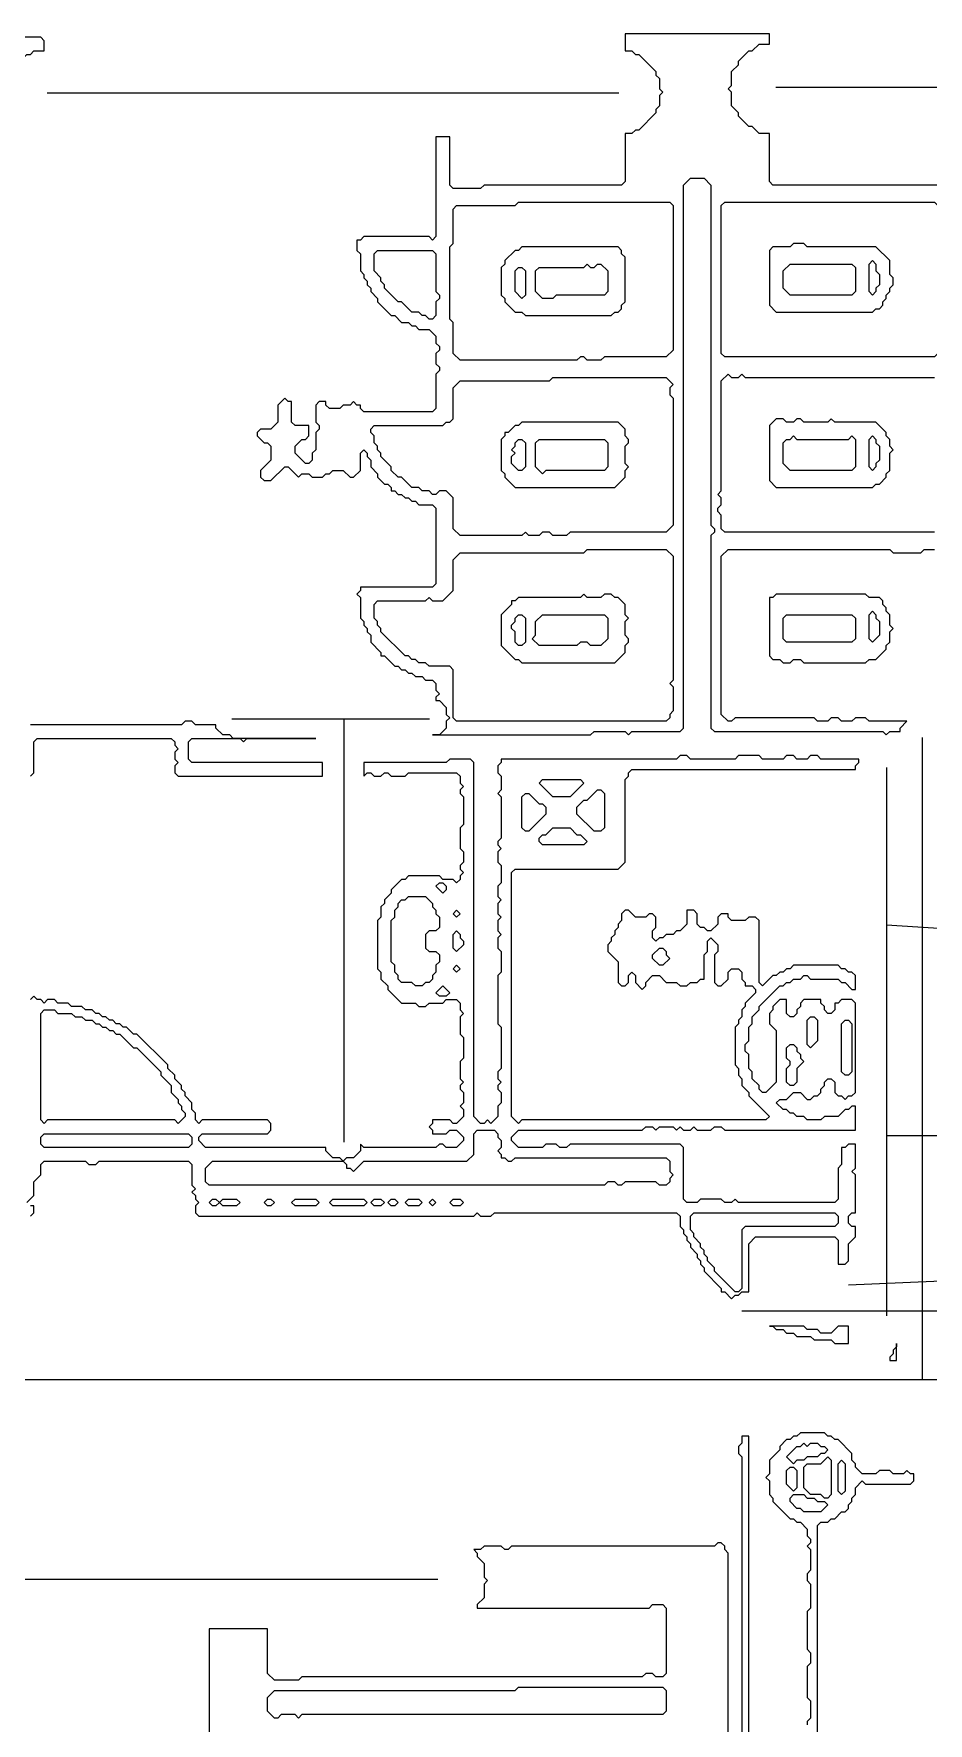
# Model space of a CAD drawing. Header units: millimetres. Extents: x 4 to 412, y 4 to 290.
# Drawn here: x 134.25 to 157.04, y 181.76 to 224.8 of the extents above; entities that cross this region are included whole.
import ezdxf

# ---------------------------------------------------------------- set-up
doc = ezdxf.new("R2010")
doc.units = ezdxf.units.MM
for name, color, linetype, lineweight in [('TRACE_CURVE', 6, 'Continuous', 0), ('TRACE_STRAIGHT', 5, 'Continuous', 0), ('TRACE_TEXT_SYMBOL', 6, 'Continuous', 0)]:
    doc.layers.add(name, color=color, linetype=linetype, lineweight=lineweight)

msp = doc.modelspace()

# ---------------------------------------------------------------- linework, layer by layer
at = {"layer": 'TRACE_CURVE', "color": 6}
for points in [[(133.376, 222.701), (133.726, 222.701), (133.638, 222.789), (133.638, 222.877), (133.551, 222.964), (133.551, 223.227), (133.463, 223.315), (133.551, 223.402), (133.551, 223.665), (133.638, 223.752), (133.638, 223.84), (134.076, 224.278), (134.164, 224.278), (134.251, 224.365), (134.514, 224.365), (134.514, 224.628), (134.427, 224.716), (132.325, 224.716), (132.237, 224.803), (132.15, 224.803), (132.062, 224.716), (129.698, 224.716), (129.61, 224.803), (119.627, 224.803)], [(149.314, 224.803), (149.314, 224.365), (149.489, 224.365), (149.577, 224.278), (149.665, 224.278), (150.102, 223.84), (150.102, 223.752), (150.19, 223.665), (150.19, 223.402), (150.278, 223.315), (150.19, 223.227), (150.19, 222.964), (150.102, 222.877), (150.102, 222.789), (149.665, 222.351), (149.577, 222.351), (149.489, 222.264), (149.314, 222.264), (149.314, 221.038), (149.227, 220.95), (145.724, 220.95), (145.636, 220.862), (144.935, 220.862), (144.848, 220.95), (144.848, 222.176), (144.498, 222.176), (144.498, 219.636), (144.41, 219.549), (144.322, 219.636), (142.659, 219.636), (142.571, 219.549), (142.483, 219.549), (142.483, 219.286), (142.571, 219.199), (142.571, 218.761), (142.659, 218.673), (142.659, 218.585), (142.746, 218.498), (142.746, 218.41), (142.834, 218.323), (142.834, 218.235), (143.009, 218.06), (143.009, 217.972), (143.359, 217.622), (143.447, 217.622), (143.622, 217.447), (143.797, 217.447), (143.885, 217.359), (143.972, 217.359), (144.06, 217.272), (144.322, 217.272), (144.498, 217.097), (144.498, 216.922), (144.585, 216.834), (144.585, 216.746), (144.498, 216.659), (144.498, 216.396), (144.585, 216.309), (144.585, 216.221), (144.498, 216.133), (144.498, 215.258), (144.41, 215.17), (142.659, 215.17), (142.571, 215.258)], [(152.029, 222.964), (152.029, 223.315), (151.941, 223.402), (152.029, 223.49), (152.029, 223.84), (152.204, 224.015), (152.204, 224.103), (152.467, 224.365), (152.554, 224.365), (152.73, 224.541), (152.992, 224.541), (152.992, 224.803), (149.314, 224.803)], [(157.371, 220.95), (153.08, 220.95), (152.992, 221.038), (152.992, 222.264), (152.73, 222.264), (152.554, 222.439), (152.467, 222.439), (152.204, 222.701), (152.204, 222.789), (152.029, 222.964)], [(150.715, 207.026), (150.803, 207.113), (150.803, 220.95), (150.978, 221.125), (151.328, 221.125), (151.504, 220.95), (151.504, 212.28), (151.591, 212.193), (151.591, 212.105), (151.504, 212.017), (151.504, 207.113), (151.591, 207.026), (155.882, 207.026), (155.97, 206.938), (156.057, 207.026), (156.32, 207.026), (156.32, 207.113), (156.495, 207.288), (155.532, 207.288), (155.444, 207.376), (155.182, 207.376), (155.094, 207.288), (154.831, 207.288), (154.744, 207.376), (154.569, 207.376), (154.481, 207.288), (154.218, 207.288), (154.131, 207.376), (152.117, 207.376), (152.029, 207.288), (151.941, 207.288), (151.766, 207.464), (151.766, 211.492), (151.941, 211.667), (156.057, 211.667), (156.145, 211.58), (156.846, 211.58), (156.933, 211.667), (157.196, 211.667)], [(157.196, 212.105), (151.854, 212.105), (151.766, 212.193), (151.766, 212.543), (151.679, 212.63), (151.679, 212.718), (151.766, 212.806), (151.766, 212.981), (151.679, 213.068), (151.766, 213.156), (151.766, 215.958), (151.941, 216.133), (152.029, 216.046), (152.204, 216.046), (152.292, 216.133), (152.379, 216.046), (157.196, 216.046)], [(142.571, 215.258), (142.571, 215.345), (142.483, 215.345), (142.396, 215.433), (142.308, 215.345), (142.133, 215.345), (142.046, 215.258), (141.783, 215.258), (141.695, 215.345), (141.695, 215.433), (141.52, 215.433), (141.433, 215.345), (141.433, 214.907), (141.52, 214.82), (141.52, 214.732), (141.433, 214.645), (141.433, 214.207), (141.345, 214.119), (141.345, 213.944), (141.257, 213.856), (141.17, 213.856), (140.907, 214.119), (140.907, 214.294), (141.082, 214.47), (141.17, 214.47), (141.257, 214.557), (141.257, 214.82), (140.907, 214.82), (140.82, 214.907), (140.82, 215.433), (140.732, 215.433), (140.644, 215.52), (140.469, 215.345), (140.469, 214.907), (140.294, 214.732), (140.031, 214.732), (139.944, 214.645), (139.944, 214.557), (140.119, 214.382), (140.206, 214.382), (140.294, 214.294), (140.294, 213.944), (140.031, 213.681), (140.031, 213.506), (140.119, 213.419), (140.294, 213.419), (140.644, 213.769), (140.732, 213.769), (140.995, 213.506), (141.082, 213.594), (141.257, 213.594), (141.345, 213.506), (141.608, 213.506), (141.695, 213.594), (141.783, 213.594), (141.87, 213.681), (142.133, 213.681), (142.308, 213.506), (142.396, 213.506), (142.571, 213.681), (142.571, 214.119), (142.659, 214.207), (142.746, 214.119), (142.746, 214.032)], [(142.746, 214.032), (142.834, 213.944), (142.834, 213.769), (143.009, 213.594), (143.009, 213.506), (143.184, 213.331), (143.272, 213.331), (143.359, 213.243), (143.359, 213.156), (143.447, 213.156), (143.534, 213.068), (143.622, 213.068), (143.709, 212.981), (143.797, 212.981), (143.885, 212.893), (143.972, 212.893), (144.06, 212.806), (144.41, 212.806), (144.498, 212.718), (144.498, 210.791), (144.41, 210.704), (142.571, 210.704), (142.571, 210.616), (142.483, 210.529), (142.571, 210.441), (142.571, 209.916), (142.659, 209.828), (142.659, 209.74), (142.746, 209.653), (142.746, 209.565), (142.834, 209.478), (142.834, 209.303), (143.096, 209.04), (143.096, 208.952), (143.184, 208.952), (143.447, 208.69), (143.534, 208.69), (143.622, 208.602), (143.709, 208.602), (143.797, 208.514), (143.885, 208.514), (143.972, 208.427), (144.147, 208.427), (144.235, 208.339), (144.41, 208.339), (144.498, 208.252), (144.498, 208.077), (144.585, 207.989), (144.498, 207.901), (144.498, 207.814), (144.585, 207.814), (144.76, 207.639), (144.76, 207.464), (144.848, 207.376), (144.76, 207.288), (144.76, 207.113), (144.585, 206.938), (144.41, 206.938), (148.438, 206.938), (148.526, 207.026), (149.314, 207.026), (149.402, 206.938), (149.489, 207.026), (150.715, 207.026)], [(134.164, 205.887), (134.251, 205.975), (134.251, 206.763), (134.339, 206.851), (137.754, 206.851), (137.842, 206.763), (137.842, 206.675), (137.93, 206.588), (137.842, 206.5), (137.842, 206.325), (137.93, 206.238), (137.842, 206.15), (137.842, 205.975), (137.93, 205.887), (141.608, 205.887), (141.608, 206.238), (138.28, 206.238), (138.192, 206.325), (138.192, 206.763), (138.28, 206.851), (139.506, 206.851), (139.593, 206.763), (139.681, 206.851), (141.433, 206.851), (139.331, 206.851), (139.243, 206.938), (139.068, 206.938), (138.893, 207.113), (138.893, 207.201), (138.367, 207.201), (138.28, 207.288), (138.105, 207.288), (138.017, 207.201), (134.164, 207.201)], [(152.73, 206.413), (152.204, 206.413), (152.117, 206.325), (150.978, 206.325), (150.891, 206.413), (150.715, 206.413), (150.628, 206.325), (146.162, 206.325), (146.162, 206.238), (146.074, 206.15), (146.074, 205.975), (146.162, 205.887), (146.162, 205.537), (146.074, 205.449), (146.162, 205.362), (146.162, 204.311), (146.074, 204.223), (146.074, 204.136), (146.162, 204.048), (146.074, 203.961), (146.074, 203.698), (146.162, 203.61), (146.162, 203.172), (146.074, 203.085), (146.074, 202.822), (146.162, 202.735), (146.074, 202.647), (146.074, 202.384), (146.162, 202.297), (146.074, 202.209), (146.074, 201.946), (146.162, 201.859), (146.074, 201.771), (146.074, 201.509), (146.162, 201.421), (146.162, 200.895), (146.074, 200.808), (146.074, 199.582), (146.162, 199.494), (146.162, 198.443), (146.074, 198.356), (146.074, 198.181), (146.162, 198.093), (146.074, 198.006), (146.074, 197.918), (146.162, 197.83), (146.162, 197.568), (146.074, 197.48), (146.074, 197.217), (145.899, 197.042), (145.811, 197.13), (145.724, 197.042), (145.636, 197.042), (145.461, 197.217), (145.461, 206.238), (145.373, 206.325), (144.848, 206.325), (144.76, 206.238), (142.659, 206.238), (142.659, 205.887), (142.746, 205.975), (142.834, 205.975), (142.921, 205.887), (143.096, 205.887)], [(151.241, 200.72), (151.328, 200.72), (151.328, 201.333), (151.416, 201.421), (151.416, 201.684), (151.504, 201.771), (151.679, 201.596), (151.679, 201.421), (151.591, 201.333), (151.591, 200.633), (151.679, 200.545), (151.766, 200.545), (151.941, 200.72), (151.941, 200.895), (152.029, 200.983), (152.204, 200.983), (152.292, 200.895), (152.292, 200.72), (152.379, 200.633), (152.379, 200.545), (152.554, 200.545), (152.642, 200.458), (152.642, 200.37), (152.379, 200.107), (152.379, 200.02), (152.292, 199.932), (152.292, 199.757), (152.204, 199.669), (152.204, 199.582), (152.117, 199.494), (152.117, 198.531), (152.204, 198.443), (152.204, 198.268), (152.292, 198.181), (152.292, 198.006), (152.467, 197.83), (152.467, 197.743), (152.992, 197.217), (152.905, 197.13), (146.687, 197.13), (146.599, 197.042), (146.424, 197.217), (146.424, 203.435), (146.512, 203.523), (149.139, 203.523), (149.314, 203.698), (149.314, 205.8), (149.402, 205.887), (149.402, 205.975), (149.489, 206.062), (155.182, 206.062), (155.182, 206.15), (155.269, 206.238), (155.269, 206.325), (154.306, 206.325), (154.218, 206.413), (154.043, 206.413), (153.956, 206.325), (153.693, 206.325), (153.605, 206.413), (153.43, 206.413), (153.343, 206.325), (152.817, 206.325), (152.73, 206.413)], [(143.096, 205.887), (143.184, 205.975), (143.272, 205.975), (143.359, 205.887), (143.709, 205.887), (143.797, 205.975), (145.023, 205.975), (145.111, 205.887), (145.111, 205.712), (145.198, 205.624), (145.111, 205.537), (145.111, 205.449), (145.198, 205.362), (145.198, 204.661), (145.111, 204.574), (145.111, 204.048), (145.198, 203.961), (145.198, 203.698), (145.111, 203.61), (145.111, 203.523), (145.198, 203.435), (145.111, 203.348), (145.111, 203.26), (145.023, 203.172), (144.935, 203.26), (144.673, 203.26), (144.585, 203.348), (143.797, 203.348), (143.709, 203.26), (143.622, 203.26), (143.359, 202.997), (143.359, 202.91), (143.184, 202.735), (143.184, 202.647), (143.096, 202.559), (143.096, 202.297), (143.009, 202.209), (143.009, 200.983), (143.096, 200.895), (143.096, 200.72), (143.272, 200.545), (143.272, 200.458), (143.622, 200.107), (143.972, 200.107), (144.06, 200.02), (144.235, 200.02), (144.322, 200.107), (144.673, 200.107), (144.76, 200.195), (145.023, 200.195), (145.111, 200.107), (145.111, 199.932), (145.198, 199.845), (145.111, 199.757), (145.111, 199.319), (145.198, 199.232), (145.198, 198.706), (145.111, 198.619), (145.111, 198.181), (145.198, 198.093), (145.111, 198.006), (145.111, 197.918), (145.198, 197.83), (145.198, 197.568)], [(152.379, 202.209), (152.029, 202.209), (151.941, 202.297), (151.941, 202.384), (151.766, 202.384), (151.679, 202.297), (151.679, 202.122), (151.504, 201.946), (151.416, 201.946), (151.328, 202.034), (151.241, 202.034), (151.153, 202.122), (151.153, 202.384), (151.066, 202.472), (150.891, 202.472), (150.891, 202.122), (150.715, 201.946), (150.628, 201.946), (150.54, 201.859), (150.365, 201.859), (150.278, 201.771), (150.19, 201.771), (150.102, 201.684), (150.015, 201.771), (150.015, 201.946), (150.102, 202.034), (150.102, 202.297), (150.015, 202.384), (149.927, 202.384), (149.84, 202.297), (149.577, 202.297), (149.402, 202.472), (149.314, 202.472), (149.227, 202.384), (149.227, 202.209), (149.139, 202.122), (149.139, 202.034), (149.051, 201.946), (149.051, 201.859), (148.964, 201.771), (148.964, 201.684), (148.876, 201.596), (148.876, 201.421), (149.139, 201.158), (149.139, 200.633), (149.227, 200.545), (149.314, 200.545), (149.402, 200.633), (149.402, 200.808), (149.489, 200.895), (149.577, 200.808), (149.577, 200.633), (149.752, 200.458), (149.84, 200.545), (149.84, 200.633), (150.015, 200.808), (150.19, 200.808), (150.365, 200.633), (150.628, 200.633), (150.715, 200.545), (150.891, 200.545), (150.978, 200.633), (151.153, 200.633), (151.241, 200.72)], [(153.781, 200.107), (153.781, 200.02), (153.693, 199.932), (153.693, 199.845), (153.605, 199.757), (153.518, 199.757), (153.43, 199.845), (153.43, 200.195), (153.255, 200.195), (153.08, 200.02), (153.08, 199.932), (152.992, 199.845), (152.992, 199.582), (153.167, 199.407), (153.167, 198.093), (152.905, 197.83), (152.817, 197.83), (152.73, 197.918), (152.73, 198.006), (152.554, 198.181), (152.554, 198.356), (152.467, 198.443), (152.467, 198.794), (152.379, 198.881), (152.379, 199.056), (152.467, 199.144), (152.467, 199.494), (152.554, 199.582), (152.554, 199.757), (152.73, 199.932), (152.73, 200.02), (153.255, 200.545), (153.343, 200.545), (153.43, 200.633), (153.518, 200.633), (153.605, 200.72), (153.781, 200.72), (153.868, 200.808), (153.956, 200.808), (154.043, 200.72), (154.744, 200.72), (154.831, 200.633), (154.919, 200.633), (155.094, 200.458), (155.182, 200.458), (155.182, 200.808), (155.094, 200.895), (155.007, 200.895), (154.919, 200.983), (154.831, 200.983), (154.744, 201.071), (153.605, 201.071), (153.518, 200.983), (153.43, 200.983), (153.343, 200.895), (153.255, 200.895), (153.167, 200.808), (153.08, 200.808), (152.817, 200.545), (152.73, 200.633), (152.73, 202.209), (152.642, 202.297), (152.467, 202.297), (152.379, 202.209)], [(136.003, 199.757), (135.915, 199.845), (135.828, 199.845), (135.74, 199.932), (135.565, 199.932), (135.477, 200.02), (135.215, 200.02), (135.127, 200.107), (134.864, 200.107), (134.777, 200.195), (134.602, 200.195), (134.514, 200.107), (134.427, 200.195), (134.339, 200.195), (134.251, 200.282), (134.164, 200.195)], [(150.19, 196.955), (150.54, 196.955), (150.628, 196.867), (150.715, 196.955), (150.803, 196.867), (150.978, 196.867), (151.066, 196.955), (151.153, 196.867), (151.504, 196.867), (151.591, 196.955), (151.766, 196.955), (151.854, 196.867), (155.182, 196.867), (155.182, 197.48), (155.094, 197.48), (155.007, 197.393), (154.919, 197.393), (154.744, 197.217), (154.394, 197.217), (154.306, 197.13), (153.956, 197.13), (153.868, 197.217), (153.693, 197.217), (153.605, 197.305), (153.518, 197.305), (153.43, 197.393), (153.343, 197.393), (153.167, 197.568), (153.255, 197.655), (153.43, 197.655), (153.605, 197.83), (153.781, 197.83), (153.956, 197.655), (154.043, 197.655), (154.131, 197.743), (154.218, 197.743), (154.306, 197.83), (154.306, 197.918), (154.394, 198.006), (154.394, 198.093), (154.481, 198.181), (154.569, 198.181), (154.656, 198.093), (154.656, 197.83), (154.744, 197.743), (154.831, 197.743), (154.919, 197.655), (155.007, 197.743), (155.094, 197.743), (155.182, 197.83), (155.182, 200.107), (155.094, 200.195), (154.831, 200.195), (154.744, 200.107), (154.656, 200.107), (154.656, 199.932), (154.569, 199.845), (154.481, 199.845), (154.394, 199.932), (154.394, 200.02), (154.306, 200.107), (154.306, 200.195), (153.868, 200.195), (153.781, 200.107)], [(145.198, 197.568), (145.111, 197.48), (145.198, 197.393), (145.198, 197.217), (145.023, 197.042), (144.935, 197.042), (144.848, 197.13), (144.41, 197.13), (144.41, 197.042), (144.322, 196.955), (144.41, 196.867), (144.41, 196.779), (144.76, 196.779), (144.848, 196.867), (145.023, 196.867), (145.198, 196.692), (145.198, 196.604), (145.023, 196.429), (144.76, 196.429), (144.673, 196.517), (144.585, 196.517), (144.498, 196.429), (142.659, 196.429), (142.571, 196.517), (142.571, 196.342), (142.396, 196.166), (142.221, 196.166), (142.133, 196.079), (142.046, 196.166), (141.87, 196.166), (141.695, 196.342), (141.695, 196.429), (138.63, 196.429), (138.455, 196.604), (138.455, 196.692), (138.543, 196.779), (140.206, 196.779), (140.294, 196.867), (140.294, 197.042), (140.206, 197.13), (138.543, 197.13), (138.455, 197.042), (138.367, 197.13), (138.367, 197.305), (138.28, 197.393), (138.28, 197.568), (138.105, 197.743), (138.105, 197.83), (138.017, 197.918), (138.017, 198.006), (137.842, 198.181), (137.842, 198.268), (137.667, 198.443), (137.667, 198.531), (136.879, 199.319), (136.791, 199.319), (136.616, 199.494), (136.528, 199.494), (136.441, 199.582), (136.353, 199.582), (136.266, 199.669), (136.178, 199.669), (136.09, 199.757), (136.003, 199.757)], [(151.241, 193.539), (151.241, 193.452), (151.328, 193.364), (151.328, 193.277), (151.766, 192.839), (151.766, 192.751), (151.854, 192.751), (152.029, 192.576), (152.117, 192.664), (152.204, 192.664), (152.292, 192.751), (152.467, 192.751), (152.467, 193.977), (152.642, 194.152), (154.656, 194.152), (154.744, 194.065), (154.744, 193.452), (154.919, 193.452), (155.007, 193.539), (155.007, 193.977), (155.182, 194.152), (155.182, 194.415), (155.094, 194.415), (155.007, 194.503), (155.007, 194.678), (155.094, 194.765), (155.182, 194.765), (155.182, 195.729), (155.094, 195.816), (155.182, 195.904), (155.182, 196.517), (155.007, 196.517), (154.919, 196.429), (154.831, 196.429), (154.831, 195.991), (154.744, 195.904), (154.744, 195.116), (154.656, 195.028), (152.204, 195.028), (152.117, 195.116), (152.029, 195.028), (151.854, 195.028), (151.766, 195.116), (151.241, 195.116), (151.153, 195.028), (150.891, 195.028), (150.803, 195.116), (150.803, 196.429), (150.715, 196.517), (147.913, 196.517), (147.825, 196.429), (147.65, 196.429), (147.563, 196.517), (147.3, 196.517), (147.212, 196.429), (146.599, 196.429), (146.424, 196.604), (146.424, 196.692), (146.599, 196.867), (149.752, 196.867), (149.84, 196.955), (150.015, 196.955), (150.102, 196.867), (150.19, 196.955)], [(134.076, 195.028), (134.251, 195.203), (134.251, 195.553), (134.427, 195.729), (134.427, 195.991), (134.514, 196.079), (135.565, 196.079), (135.653, 195.991), (135.828, 195.991), (135.915, 196.079), (138.192, 196.079), (138.28, 195.991), (138.28, 195.466), (138.367, 195.378), (138.28, 195.291), (138.367, 195.203), (138.367, 195.116), (138.455, 195.028), (138.367, 194.94), (138.367, 194.765), (138.455, 194.678), (145.461, 194.678), (145.549, 194.765), (145.636, 194.678), (145.899, 194.678), (145.986, 194.765), (150.628, 194.765), (150.715, 194.678), (150.715, 194.415), (150.803, 194.327), (150.803, 194.24), (150.891, 194.152), (150.891, 194.065), (150.978, 193.977), (150.978, 193.89), (151.153, 193.714), (151.153, 193.627), (151.241, 193.539)], [(134.164, 194.678), (134.251, 194.765), (134.251, 194.94), (134.164, 194.94)], [(153.781, 189.161), (153.693, 189.073), (153.605, 189.073), (153.518, 188.985), (153.43, 188.985), (153.255, 188.81), (153.255, 188.723), (152.992, 188.46), (152.992, 188.11), (152.905, 188.022), (152.992, 187.934), (152.992, 187.584), (153.08, 187.497), (153.08, 187.409), (153.518, 186.971), (153.605, 186.971), (153.693, 186.884), (153.781, 186.884), (153.956, 186.708), (153.956, 186.533), (154.043, 186.446), (154.043, 186.358), (153.956, 186.271), (154.043, 186.183), (154.043, 185.658), (153.956, 185.57), (153.956, 185.395), (154.043, 185.307), (154.043, 184.694), (153.956, 184.607), (153.956, 183.643), (154.043, 183.556), (154.043, 183.293), (153.956, 183.205), (153.956, 182.417), (154.043, 182.33), (154.043, 181.892), (153.956, 181.804), (153.956, 181.717)], [(154.218, 171.558), (154.218, 186.796), (154.306, 186.884), (154.481, 186.884), (154.569, 186.971), (154.656, 186.971), (154.831, 187.146), (154.919, 187.146), (155.007, 187.234), (155.007, 187.321), (155.094, 187.409), (155.094, 187.497), (155.182, 187.584), (155.182, 187.759), (155.357, 187.934), (155.444, 187.847), (156.583, 187.847), (156.67, 187.934), (156.67, 188.11), (156.583, 188.11), (156.495, 188.197), (156.408, 188.11), (156.145, 188.11), (156.057, 188.197), (155.795, 188.197), (155.707, 188.11), (155.357, 188.11), (155.182, 188.285), (155.182, 188.372), (155.094, 188.46), (155.094, 188.635), (154.744, 188.985), (154.656, 188.985), (154.569, 189.073), (154.481, 189.073), (154.394, 189.161), (153.781, 189.161)], [(151.679, 186.358), (151.591, 186.271), (146.424, 186.271), (146.337, 186.183), (146.249, 186.183), (146.162, 186.271), (145.724, 186.271), (145.636, 186.183), (145.461, 186.183), (145.549, 186.095), (145.549, 186.008), (145.724, 185.833), (145.724, 185.482), (145.811, 185.395), (145.724, 185.307), (145.724, 184.957), (145.549, 184.782), (145.549, 184.694), (149.927, 184.694), (150.015, 184.782), (150.278, 184.782), (150.365, 184.694), (150.365, 183.03), (150.278, 182.943), (150.102, 182.943), (150.015, 183.03), (149.84, 183.03), (149.752, 182.943), (141.082, 182.943), (140.995, 182.855), (140.382, 182.855), (140.206, 183.03), (140.206, 184.169), (138.718, 184.169), (138.718, 178.739)], [(151.941, 179.44), (151.941, 186.095), (151.854, 186.183), (151.854, 186.271), (151.766, 186.358), (151.679, 186.358)]]:
    msp.add_lwpolyline(points, dxfattribs=at)
for points in [[(146.512, 220.425), (146.599, 220.512), (150.453, 220.512), (150.54, 220.425), (150.54, 216.746), (150.365, 216.571), (148.789, 216.571), (148.701, 216.484), (148.351, 216.484), (148.263, 216.571), (148.176, 216.571), (148.088, 216.484), (145.111, 216.484), (144.935, 216.659), (144.935, 217.447), (144.848, 217.535), (144.848, 219.374), (144.935, 219.461), (144.935, 220.337), (145.023, 220.425)], [(151.766, 220.425), (151.854, 220.512), (157.196, 220.512), (157.283, 220.425), (157.283, 219.549), (157.459, 219.374), (157.459, 217.622), (157.371, 217.535), (157.371, 217.447), (157.283, 217.359), (157.283, 216.659), (157.196, 216.571), (151.854, 216.571), (151.766, 216.659)], [(142.921, 219.199), (143.009, 219.286), (144.41, 219.286), (144.498, 219.199), (144.498, 218.235), (144.585, 218.148), (144.585, 218.06), (144.498, 217.972), (144.498, 217.622), (144.41, 217.535), (144.322, 217.535), (144.235, 217.622), (144.147, 217.622), (144.06, 217.71), (143.885, 217.71), (143.622, 217.972), (143.534, 217.972), (143.184, 218.323), (143.184, 218.41), (143.096, 218.498), (143.096, 218.585), (142.921, 218.761)], [(147.388, 215.958), (147.475, 216.046), (150.365, 216.046), (150.54, 215.871), (150.453, 215.783), (150.453, 215.608), (150.54, 215.52), (150.54, 212.28), (150.365, 212.105), (147.913, 212.105), (147.825, 212.017), (147.475, 212.017), (147.388, 212.105), (147.212, 212.105), (147.125, 212.017), (146.862, 212.017), (146.775, 212.105), (146.687, 212.017), (145.111, 212.017), (144.935, 212.193), (144.935, 212.981), (144.76, 213.156), (144.585, 213.156), (144.498, 213.068), (144.41, 213.068), (144.322, 213.156), (144.147, 213.156), (144.06, 213.243), (143.885, 213.243), (143.622, 213.506), (143.534, 213.506), (143.359, 213.681), (143.359, 213.769), (143.096, 214.032), (143.096, 214.119), (143.009, 214.207), (143.009, 214.294), (142.921, 214.382), (142.921, 214.557), (142.834, 214.645), (142.834, 214.732), (142.921, 214.82), (144.673, 214.82), (144.76, 214.907), (144.848, 214.907), (144.935, 214.995), (144.935, 215.783), (145.111, 215.958)], [(148.263, 211.58), (148.351, 211.667), (150.365, 211.667), (150.54, 211.492), (150.54, 208.339), (150.453, 208.252), (150.54, 208.164), (150.54, 207.551), (150.453, 207.464), (150.453, 207.376), (150.365, 207.288), (145.023, 207.288), (144.935, 207.376), (144.935, 208.602), (144.848, 208.69), (144.322, 208.69), (144.235, 208.777), (144.06, 208.777), (143.972, 208.865), (143.885, 208.865), (143.797, 208.952), (143.709, 208.952), (143.096, 209.565), (143.096, 209.653), (143.009, 209.74), (143.009, 209.828), (142.921, 209.916), (142.921, 210.266), (143.009, 210.354), (144.235, 210.354), (144.322, 210.441), (144.41, 210.354), (144.673, 210.354), (144.935, 210.616), (144.935, 211.404), (145.111, 211.58)], [(147.125, 205.712), (147.212, 205.8), (148.176, 205.8), (148.263, 205.712), (147.913, 205.362), (147.475, 205.362)], [(146.687, 205.362), (146.775, 205.449), (146.862, 205.449), (147.125, 205.187), (147.212, 205.187), (147.3, 205.099), (147.3, 204.924), (146.862, 204.486), (146.775, 204.486), (146.687, 204.574)], [(148.614, 205.537), (148.701, 205.537), (148.789, 205.449), (148.789, 204.574), (148.701, 204.486), (148.526, 204.486), (148.088, 204.924), (148.088, 205.099), (148.263, 205.274), (148.351, 205.274)], [(147.475, 204.574), (147.913, 204.574), (148.088, 204.398), (148.176, 204.398), (148.351, 204.223), (148.263, 204.136), (147.212, 204.136), (147.125, 204.223), (147.125, 204.311), (147.212, 204.398), (147.3, 204.398)], [(144.498, 203.085), (144.585, 203.172), (144.673, 203.172), (144.76, 203.085), (144.76, 202.997), (144.673, 202.91)], [(143.709, 202.735), (143.797, 202.822), (144.235, 202.822), (144.41, 202.647), (144.41, 202.559), (144.498, 202.472), (144.498, 202.384), (144.585, 202.297), (144.585, 202.034), (144.498, 201.946), (144.322, 201.946), (144.235, 201.859), (144.235, 201.509), (144.322, 201.421), (144.498, 201.421), (144.585, 201.333), (144.585, 201.158), (144.498, 201.071), (144.498, 200.895), (144.41, 200.808), (144.41, 200.72), (144.322, 200.633), (144.235, 200.633), (144.147, 200.545), (143.972, 200.545), (143.885, 200.633), (143.622, 200.633), (143.534, 200.72), (143.534, 200.808), (143.447, 200.895), (143.447, 201.071), (143.359, 201.158), (143.359, 202.209), (143.447, 202.297), (143.447, 202.472), (143.534, 202.559), (143.534, 202.647), (143.622, 202.735)], [(144.935, 202.384), (145.023, 202.472), (145.111, 202.384), (145.023, 202.297)], [(144.935, 201.859), (145.023, 201.946), (145.111, 201.859), (145.111, 201.771), (145.198, 201.684), (145.198, 201.596), (145.023, 201.421), (144.935, 201.509)], [(150.19, 201.509), (150.278, 201.509), (150.365, 201.421), (150.365, 201.333), (150.453, 201.246), (150.278, 201.071), (150.19, 201.071), (150.015, 201.246), (150.015, 201.333)], [(144.935, 200.983), (145.023, 201.071), (145.111, 200.983), (145.023, 200.895)], [(144.673, 200.545), (144.848, 200.37), (144.76, 200.282), (144.585, 200.282), (144.498, 200.37)], [(134.427, 199.845), (134.514, 199.932), (134.777, 199.932), (134.864, 199.845), (135.215, 199.845), (135.302, 199.757), (135.477, 199.757), (135.565, 199.669), (135.74, 199.669), (135.828, 199.582), (135.915, 199.582), (136.003, 199.494), (136.09, 199.494), (136.178, 199.407), (136.266, 199.407), (136.353, 199.319), (136.441, 199.319), (136.791, 198.969), (136.879, 198.969), (137.492, 198.356), (137.492, 198.268), (137.754, 198.006), (137.754, 197.83), (137.93, 197.655), (137.93, 197.568), (138.017, 197.48), (138.017, 197.393), (138.105, 197.305), (138.105, 197.217), (137.93, 197.042), (137.842, 197.13), (134.602, 197.13), (134.514, 197.042), (134.427, 197.13)], [(153.956, 199.669), (154.043, 199.757), (154.131, 199.757), (154.218, 199.669), (154.218, 199.144), (154.043, 198.969), (153.956, 199.056)], [(154.831, 199.582), (154.919, 199.669), (155.007, 199.669), (155.094, 199.582), (155.094, 198.356), (155.007, 198.268), (154.919, 198.268), (154.831, 198.356)], [(153.43, 198.969), (153.518, 199.056), (153.605, 199.056), (153.693, 198.969), (153.693, 198.881), (153.781, 198.794), (153.781, 198.706), (153.868, 198.619), (153.693, 198.443), (153.693, 198.093), (153.605, 198.006), (153.518, 198.006), (153.43, 198.093), (153.43, 198.443), (153.518, 198.531), (153.518, 198.619), (153.43, 198.706)], [(134.427, 196.692), (134.514, 196.779), (138.192, 196.779), (138.28, 196.692), (138.28, 196.517), (138.192, 196.429), (134.514, 196.429), (134.427, 196.517)], [(145.461, 196.779), (145.549, 196.867), (145.986, 196.867), (146.074, 196.779), (146.074, 196.692), (146.162, 196.604), (146.162, 196.429), (146.074, 196.342), (146.162, 196.254), (146.162, 196.166), (146.249, 196.166), (146.337, 196.079), (146.424, 196.079), (146.512, 196.166), (150.365, 196.166), (150.453, 196.079), (150.453, 195.816), (150.54, 195.729), (150.453, 195.641), (150.453, 195.553), (150.365, 195.466), (150.19, 195.466), (150.102, 195.553), (149.314, 195.553), (149.227, 195.466), (149.139, 195.466), (149.051, 195.553), (148.876, 195.553), (148.789, 195.466), (138.718, 195.466), (138.63, 195.553), (138.63, 195.904), (138.805, 196.079), (142.133, 196.079), (142.221, 195.991), (142.221, 195.904), (142.308, 195.904), (142.396, 195.816), (142.659, 196.079), (145.286, 196.079), (145.461, 196.254)], [(138.718, 195.028), (138.805, 195.116), (138.893, 195.116), (138.98, 195.028), (138.893, 194.94), (138.805, 194.94)], [(138.98, 195.028), (139.068, 195.116), (139.418, 195.116), (139.506, 195.028), (139.418, 194.94), (139.068, 194.94)], [(140.119, 195.028), (140.206, 195.116), (140.294, 195.116), (140.382, 195.028), (140.294, 194.94), (140.206, 194.94)], [(140.82, 195.028), (140.907, 195.116), (141.433, 195.116), (141.52, 195.028), (141.433, 194.94), (140.907, 194.94)], [(141.783, 195.028), (141.87, 195.116), (142.659, 195.116), (142.746, 195.028), (142.659, 194.94), (141.87, 194.94)], [(142.834, 195.028), (142.921, 195.116), (143.096, 195.116), (143.184, 195.028), (143.096, 194.94), (142.921, 194.94)], [(143.272, 195.028), (143.359, 195.116), (143.447, 195.116), (143.534, 195.028), (143.447, 194.94), (143.359, 194.94)], [(143.709, 195.028), (143.797, 195.116), (144.06, 195.116), (144.147, 195.028), (144.06, 194.94), (143.797, 194.94)], [(144.322, 195.028), (144.41, 195.116), (144.498, 195.028), (144.41, 194.94)], [(144.848, 195.028), (144.935, 195.116), (145.111, 195.116), (145.198, 195.028), (145.111, 194.94), (144.935, 194.94)], [(150.978, 194.678), (151.066, 194.765), (154.656, 194.765), (154.744, 194.678), (154.744, 194.503), (154.656, 194.415), (152.379, 194.415), (152.292, 194.327), (152.292, 192.839), (152.204, 192.751), (152.117, 192.751), (151.591, 193.277), (151.591, 193.364), (151.416, 193.539), (151.416, 193.627), (151.328, 193.714), (151.328, 193.802), (151.241, 193.89), (151.241, 193.977), (151.066, 194.152), (151.066, 194.24), (150.978, 194.327)], [(153.781, 188.81), (153.868, 188.898), (153.956, 188.81), (154.043, 188.898), (154.218, 188.898), (154.306, 188.81), (154.394, 188.81), (154.481, 188.723), (154.394, 188.635), (154.306, 188.635), (154.218, 188.548), (153.956, 188.548), (153.868, 188.46), (153.693, 188.46), (153.605, 188.372), (153.43, 188.548), (153.693, 188.81)], [(154.481, 188.548), (154.569, 188.46), (154.569, 187.584), (154.481, 187.497), (154.394, 187.497), (154.306, 187.584), (154.043, 187.584), (153.868, 187.759), (153.868, 188.285), (153.956, 188.372), (154.306, 188.372)], [(153.43, 188.197), (153.518, 188.285), (153.605, 188.285), (153.693, 188.197), (153.693, 187.759), (153.605, 187.672), (153.43, 187.847)], [(154.744, 188.372), (154.831, 188.46), (154.919, 188.372), (154.919, 187.672), (154.831, 187.584), (154.744, 187.672)], [(153.518, 187.497), (153.605, 187.584), (153.868, 187.584), (153.956, 187.497), (154.131, 187.497), (154.218, 187.409), (154.394, 187.409), (154.481, 187.321), (154.306, 187.146), (153.868, 187.146), (153.781, 187.234), (153.693, 187.234), (153.518, 187.409)], [(146.512, 182.592), (146.599, 182.68), (150.278, 182.68), (150.365, 182.592), (150.365, 182.067), (150.278, 181.979), (141.082, 181.979), (140.995, 181.892), (140.907, 181.979), (140.557, 181.979), (140.469, 181.892), (140.382, 181.892), (140.206, 182.067), (140.206, 182.417), (140.382, 182.592)]]:
    msp.add_lwpolyline(points, close=True, dxfattribs=at)
at = {"layer": 'TRACE_STRAIGHT', "color": 5}
for p, q in [((153.152, 223.443), (186.364, 223.443)), ((134.594, 223.297), (149.154, 223.297)), ((139.298, 207.348), (144.333, 207.348)), ((142.147, 207.348), (142.147, 196.566)), ((156.88, 206.878), (156.88, 190.52)), ((155.974, 206.106), (155.974, 192.138)), ((155.974, 202.104), (161.137, 201.771)), ((155.974, 196.735), (199.056, 196.735)), ((155.007, 192.926), (162.713, 193.277)), ((152.292, 192.269), (159.823, 192.269)), ((124.082, 190.52), (159.002, 190.52)), ((125.757, 185.431), (144.548, 185.431))]:
    msp.add_line(p, q, dxfattribs=at)
at = {"layer": 'TRACE_TEXT_SYMBOL', "color": 6}
for points in [[(146.687, 219.374), (146.599, 219.286), (146.512, 219.286), (146.249, 219.023), (146.249, 218.936), (146.162, 218.848), (146.162, 218.148), (146.249, 218.06), (146.249, 217.972), (146.512, 217.71), (146.687, 217.71), (146.775, 217.622), (148.964, 217.622), (149.051, 217.71), (149.139, 217.71), (149.227, 217.797), (149.227, 217.885), (149.314, 217.972), (149.314, 219.111), (149.227, 219.199), (149.227, 219.286), (149.139, 219.374)], [(153.605, 219.461), (153.518, 219.374), (153.08, 219.374), (152.992, 219.286), (152.992, 217.885), (153.167, 217.71), (155.62, 217.71), (155.707, 217.797), (155.795, 217.797), (155.882, 217.885), (155.882, 217.972), (155.97, 218.06), (155.97, 218.148), (156.057, 218.235), (156.057, 218.323), (156.145, 218.41), (156.145, 218.585), (156.057, 218.673), (156.057, 219.023), (155.707, 219.374), (153.956, 219.374), (153.868, 219.461)], [(146.512, 218.761), (146.599, 218.848), (146.687, 218.848), (146.775, 218.761), (146.775, 218.148), (146.687, 218.06), (146.512, 218.235)], [(148.263, 218.848), (148.351, 218.936), (148.438, 218.848), (148.526, 218.848), (148.614, 218.936), (148.701, 218.936), (148.876, 218.761), (148.876, 218.235), (148.789, 218.148), (147.563, 218.148), (147.475, 218.06), (147.212, 218.06), (147.037, 218.235), (147.037, 218.761), (147.125, 218.848)], [(153.518, 218.936), (155.094, 218.936), (155.182, 218.848), (155.182, 218.235), (155.094, 218.148), (153.518, 218.148), (153.343, 218.323), (153.343, 218.761)], [(155.532, 218.936), (155.62, 219.023), (155.707, 218.936), (155.707, 218.761), (155.795, 218.673), (155.795, 218.41), (155.707, 218.323), (155.707, 218.235), (155.62, 218.148), (155.532, 218.235)], [(146.687, 214.907), (146.599, 214.82), (146.512, 214.82), (146.337, 214.645), (146.249, 214.645), (146.249, 214.557), (146.162, 214.47), (146.162, 213.681), (146.249, 213.594), (146.249, 213.506), (146.512, 213.243), (149.051, 213.243), (149.314, 213.506), (149.314, 213.681), (149.402, 213.769), (149.314, 213.856), (149.314, 214.294), (149.402, 214.382), (149.402, 214.47), (149.314, 214.557), (149.314, 214.732), (149.139, 214.907)], [(153.167, 214.995), (152.992, 214.82), (152.992, 213.419), (153.167, 213.243), (155.62, 213.243), (155.707, 213.331), (155.795, 213.331), (155.97, 213.506), (155.97, 213.594), (156.057, 213.681), (156.057, 214.119), (156.145, 214.207), (156.057, 214.294), (156.057, 214.47), (155.97, 214.557), (155.97, 214.645), (155.707, 214.907), (154.656, 214.907), (154.569, 214.995), (154.481, 214.907), (153.868, 214.907), (153.781, 214.995), (153.693, 214.995), (153.605, 214.907), (153.43, 214.907), (153.343, 214.995)], [(146.512, 214.382), (146.599, 214.47), (146.687, 214.47), (146.775, 214.382), (146.775, 213.769), (146.687, 213.681), (146.599, 213.681), (146.424, 213.856), (146.424, 214.032), (146.512, 214.119), (146.424, 214.207), (146.512, 214.294)], [(147.037, 214.382), (147.125, 214.47), (148.789, 214.47), (148.876, 214.382), (148.876, 213.769), (148.789, 213.681), (147.3, 213.681), (147.212, 213.594), (147.037, 213.769)], [(153.518, 214.47), (153.605, 214.557), (153.693, 214.47), (155.007, 214.47), (155.094, 214.557), (155.182, 214.47), (155.182, 213.769), (155.094, 213.681), (153.518, 213.681), (153.343, 213.856), (153.343, 214.382), (153.43, 214.47)], [(155.532, 214.47), (155.62, 214.557), (155.707, 214.47), (155.707, 214.382), (155.795, 214.294), (155.795, 213.944), (155.707, 213.856), (155.707, 213.769), (155.62, 213.681), (155.532, 213.769)], [(148.263, 210.529), (148.176, 210.441), (146.599, 210.441), (146.512, 210.354), (146.424, 210.354), (146.424, 210.266), (146.162, 210.003), (146.162, 209.215), (146.512, 208.865), (146.599, 208.865), (146.687, 208.777), (149.051, 208.777), (149.314, 209.04), (149.314, 209.215), (149.402, 209.303), (149.402, 209.39), (149.314, 209.478), (149.314, 209.828), (149.402, 209.916), (149.314, 210.003), (149.314, 210.266), (149.139, 210.441), (149.051, 210.441), (148.964, 210.529), (148.789, 210.529), (148.701, 210.441), (148.351, 210.441)], [(153.167, 210.529), (153.08, 210.441), (152.992, 210.441), (152.992, 208.952), (153.08, 208.865), (153.255, 208.865), (153.343, 208.777), (153.518, 208.777), (153.605, 208.865), (153.781, 208.865), (153.868, 208.777), (155.444, 208.777), (155.532, 208.865), (155.707, 208.865), (155.97, 209.127), (155.97, 209.215), (156.057, 209.303), (156.057, 209.565), (156.145, 209.653), (156.057, 209.74), (156.057, 210.003), (155.97, 210.091), (155.97, 210.178), (155.882, 210.266), (155.882, 210.354), (155.795, 210.441), (155.532, 210.441), (155.444, 210.529)], [(155.532, 210.003), (155.62, 210.091), (155.707, 210.003), (155.707, 209.916), (155.795, 209.828), (155.795, 209.478), (155.62, 209.303), (155.532, 209.39)], [(146.512, 209.916), (146.599, 210.003), (146.687, 210.003), (146.775, 209.916), (146.775, 209.303), (146.687, 209.215), (146.599, 209.215), (146.512, 209.303), (146.512, 209.565), (146.424, 209.653), (146.424, 209.74), (146.512, 209.828)], [(147.212, 210.003), (148.789, 210.003), (148.876, 209.916), (148.876, 209.39), (148.701, 209.215), (148.438, 209.215), (148.351, 209.303), (148.176, 209.303), (148.088, 209.215), (147.125, 209.215), (146.95, 209.39), (147.037, 209.478), (147.037, 209.828)], [(153.343, 209.916), (153.43, 210.003), (155.094, 210.003), (155.182, 209.916), (155.182, 209.39), (155.094, 209.303), (153.43, 209.303), (153.343, 209.39)], [(152.992, 191.875), (153.08, 191.875), (153.167, 191.788), (153.343, 191.788), (153.43, 191.7), (153.605, 191.7), (153.693, 191.613), (154.043, 191.613), (154.131, 191.525), (154.569, 191.525), (154.656, 191.437), (155.007, 191.437), (155.007, 191.875), (154.744, 191.875), (154.569, 191.7), (154.306, 191.7), (154.218, 191.788), (153.956, 191.788), (153.868, 191.875)], [(156.233, 191.437), (156.233, 191.35), (156.145, 191.262), (156.145, 191.175), (156.057, 191.087), (156.057, 191), (156.233, 191)], [(152.292, 189.073), (152.292, 188.898), (152.204, 188.81), (152.204, 188.635), (152.292, 188.548), (152.292, 179.878), (152.204, 179.79), (152.292, 179.703), (152.292, 178.914), (152.467, 178.914), (152.467, 189.073)]]:
    msp.add_lwpolyline(points, close=True, dxfattribs=at)

doc.saveas('drawing.dxf')
